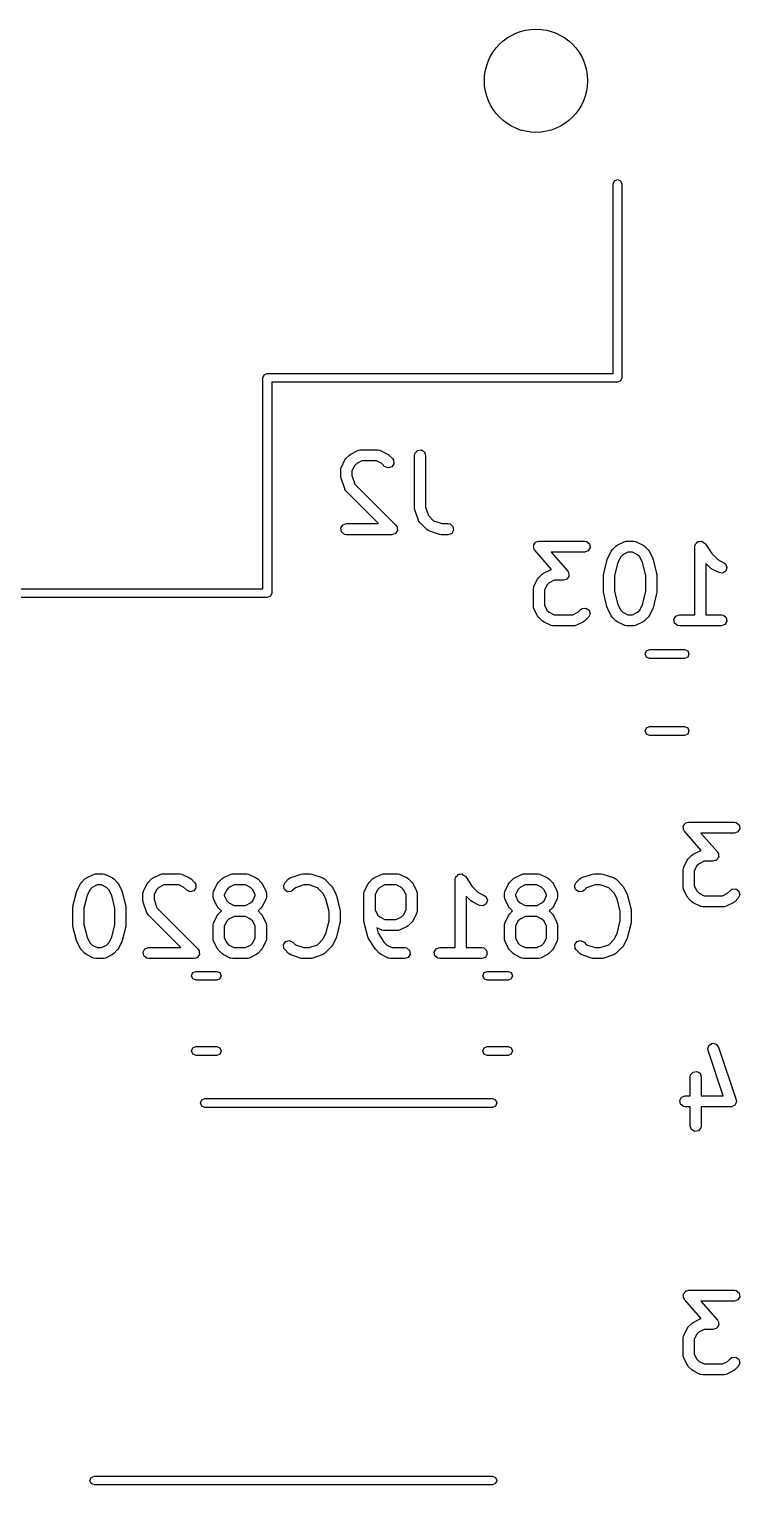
# Model space of a CAD drawing. Extents: x 109 to 192, y -153 to -42.
# Drawn here: x 158.22 to 167.87, y -81.36 to -61.61 of the extents above; entities that cross this region are included whole.
import ezdxf

# ---------------------------------------------------------------- set-up
doc = ezdxf.new("R2010")
doc.units = 0
doc.layers.add('BLACK', color=7, linetype='CONTINUOUS')

msp = doc.modelspace()

# ---------------------------------------------------------------- linework, layer by layer
at = {"layer": 'BLACK', "linetype": 'CONTINUOUS'}
for p, q in [((166.145, -63.715), (166.163, -63.6726)), ((166.145, -66.285), (166.145, -63.715)), ((166.163, -63.6726), (166.205, -63.655)), ((166.205, -63.655), (166.247, -63.6726)), ((166.247, -63.6726), (166.265, -63.715)), ((166.265, -63.715), (166.265, -66.345)), ((161.395, -66.345), (161.413, -66.3026)), ((161.413, -66.3026), (161.455, -66.285)), ((161.455, -66.285), (166.145, -66.285)), ((161.395, -69.205), (161.395, -66.345)), ((166.205, -66.405), (161.515, -66.405)), ((161.515, -66.405), (161.515, -69.265)), ((166.247, -66.3874), (166.205, -66.405)), ((166.265, -66.345), (166.247, -66.3874)), ((162.59, -67.3779), (162.685, -67.3303)), ((162.685, -67.3303), (162.71, -67.3229)), ((162.71, -67.3229), (162.715, -67.3239)), ((162.715, -67.3239), (162.719, -67.3224)), ((162.719, -67.3224), (162.957, -67.3224)), ((162.957, -67.3224), (162.983, -67.3269)), ((162.983, -67.3269), (162.986, -67.3298)), ((162.986, -67.3298), (162.99, -67.3303)), ((162.99, -67.3303), (163.086, -67.3779)), ((163.491, -67.3324), (163.541, -67.3235)), ((163.541, -67.3235), (163.586, -67.3492)), ((162.461, -67.5543), (162.509, -67.4591)), ((162.509, -67.4591), (162.522, -67.4411)), ((162.522, -67.4411), (162.523, -67.4396)), ((162.523, -67.4396), (162.571, -67.392)), ((162.571, -67.392), (162.589, -67.3791)), ((162.589, -67.3791), (162.59, -67.3779)), ((162.668, -67.5066), (162.638, -67.537)), ((162.737, -67.4724), (162.668, -67.5066)), ((162.939, -67.4724), (162.737, -67.4724)), ((163.008, -67.5066), (162.939, -67.4724)), ((163.047, -67.5457), (163.008, -67.5066)), ((163.086, -67.3779), (163.104, -67.3913)), ((163.104, -67.3913), (163.105, -67.392)), ((163.105, -67.392), (163.153, -67.4396)), ((163.172, -67.512), (163.143, -67.5541)), ((163.153, -67.4396), (163.168, -67.4609)), ((163.168, -67.4609), (163.172, -67.512)), ((163.453, -67.3974), (163.458, -67.3717)), ((163.453, -68.1117), (163.453, -67.3974)), ((163.458, -67.3717), (163.491, -67.3324)), ((163.586, -67.3492), (163.603, -67.3974)), ((163.603, -67.3974), (163.603, -68.0995)), ((162.453, -67.5879), (162.458, -67.5622)), ((162.453, -67.6831), (162.453, -67.5879)), ((162.454, -67.6846), (162.453, -67.6831)), ((162.457, -67.7068), (162.454, -67.6846)), ((162.505, -67.8497), (162.457, -67.7068)), ((162.458, -67.5622), (162.461, -67.5588)), ((162.461, -67.5588), (162.461, -67.5543)), ((162.638, -67.537), (162.603, -67.6056)), ((162.603, -67.6056), (162.603, -67.6709)), ((162.603, -67.6709), (162.642, -67.7854)), ((163.093, -67.5673), (163.047, -67.5457)), ((163.143, -67.5541), (163.093, -67.5673)), ((162.508, -67.8532), (162.505, -67.8497)), ((162.508, -67.8576), (162.508, -67.8532)), ((162.523, -67.879), (162.508, -67.8576)), ((162.966, -68.3224), (162.523, -67.879)), ((162.642, -67.7854), (163.2, -68.3443)), ((163.454, -68.1132), (163.453, -68.1117)), ((163.457, -68.1354), (163.454, -68.1132)), ((163.603, -68.0995), (163.642, -68.214)), ((163.505, -68.2782), (163.457, -68.1354)), ((163.508, -68.2818), (163.505, -68.2782)), ((163.508, -68.2862), (163.508, -68.2818)), ((163.523, -68.3076), (163.508, -68.2862)), ((163.618, -68.4028), (163.523, -68.3076)), ((163.642, -68.214), (163.712, -68.2842)), ((163.712, -68.2842), (163.826, -68.3224)), ((162.454, -68.3844), (162.48, -68.3399)), ((162.463, -68.4349), (162.454, -68.3844)), ((162.503, -68.4679), (162.463, -68.4349)), ((162.48, -68.3399), (162.528, -68.3224)), ((162.528, -68.4724), (162.503, -68.4679)), ((162.528, -68.3224), (162.966, -68.3224)), ((163.147, -68.4724), (162.528, -68.4724)), ((163.169, -68.4647), (163.147, -68.4724)), ((163.19, -68.4588), (163.169, -68.4647)), ((163.192, -68.456), (163.19, -68.4588)), ((163.196, -68.4548), (163.192, -68.456)), ((163.207, -68.4353), (163.196, -68.4548)), ((163.2, -68.3443), (163.21, -68.3578)), ((163.22, -68.4168), (163.207, -68.4353)), ((163.21, -68.3578), (163.212, -68.3599)), ((163.212, -68.3599), (163.213, -68.3619)), ((163.213, -68.3619), (163.215, -68.3657)), ((163.215, -68.3657), (163.217, -68.3882)), ((163.217, -68.3882), (163.221, -68.4104)), ((163.221, -68.4104), (163.22, -68.4134)), ((163.22, -68.4134), (163.22, -68.4168)), ((163.622, -68.4047), (163.618, -68.4028)), ((163.625, -68.4085), (163.622, -68.4047)), ((163.647, -68.4209), (163.625, -68.4085)), ((163.79, -68.4685), (163.647, -68.4209)), ((163.792, -68.4685), (163.79, -68.4685)), ((163.814, -68.4724), (163.792, -68.4685)), ((163.909, -68.4724), (163.814, -68.4724)), ((163.826, -68.3224), (163.909, -68.3224)), ((163.909, -68.3224), (163.935, -68.3269)), ((163.957, -68.4548), (163.909, -68.4724)), ((163.935, -68.3269), (163.974, -68.3599)), ((163.983, -68.4104), (163.957, -68.4548)), ((163.974, -68.3599), (163.983, -68.4104)), ((165.066, -68.6214), (165.069, -68.6162)), ((165.07, -68.6413), (165.066, -68.6214)), ((165.069, -68.6102), (165.082, -68.5944)), ((165.069, -68.6162), (165.069, -68.6102)), ((165.07, -68.6615), (165.07, -68.6413)), ((165.074, -68.6688), (165.07, -68.6615)), ((165.075, -68.6719), (165.074, -68.6688)), ((165.078, -68.6741), (165.075, -68.6719)), ((165.083, -68.6838), (165.078, -68.6741)), ((165.082, -68.5944), (165.092, -68.5769)), ((165.311, -68.944), (165.083, -68.6838)), ((165.092, -68.5769), (165.097, -68.5749)), ((165.097, -68.5749), (165.101, -68.5702)), ((165.101, -68.5702), (165.121, -68.5663)), ((165.121, -68.5663), (165.14, -68.5594)), ((165.14, -68.5594), (165.759, -68.5594)), ((165.759, -68.7094), (165.305, -68.7094)), ((165.305, -68.7094), (165.53, -68.9659)), ((165.759, -68.5594), (165.785, -68.5639)), ((165.807, -68.6918), (165.759, -68.7094)), ((165.785, -68.5639), (165.824, -68.5969)), ((165.833, -68.6474), (165.807, -68.6918)), ((165.824, -68.5969), (165.833, -68.6474)), ((166.073, -68.7913), (166.12, -68.6961)), ((166.12, -68.6961), (166.134, -68.6781)), ((166.134, -68.6766), (166.182, -68.629)), ((166.134, -68.6781), (166.134, -68.6766)), ((166.182, -68.629), (166.2, -68.6161)), ((166.2, -68.6161), (166.202, -68.6149)), ((166.202, -68.6149), (166.297, -68.5673)), ((166.348, -68.7094), (166.28, -68.7436)), ((166.297, -68.5673), (166.322, -68.5599)), ((166.322, -68.5599), (166.326, -68.5609)), ((166.326, -68.5609), (166.33, -68.5594)), ((166.33, -68.5594), (166.426, -68.5594)), ((166.408, -68.7094), (166.348, -68.7094)), ((166.476, -68.7436), (166.408, -68.7094)), ((166.426, -68.5594), (166.451, -68.5639)), ((166.451, -68.5639), (166.455, -68.5668)), ((166.455, -68.5668), (166.459, -68.5673)), ((166.459, -68.5673), (166.554, -68.6149)), ((166.554, -68.6149), (166.572, -68.6283)), ((166.572, -68.6283), (166.574, -68.629)), ((166.574, -68.629), (166.622, -68.6766)), ((166.622, -68.6766), (166.634, -68.695)), ((166.634, -68.695), (166.636, -68.6961)), ((166.636, -68.6961), (166.683, -68.7913)), ((167.255, -68.6344), (167.26, -68.6087)), ((167.255, -69.5594), (167.255, -68.6344)), ((167.26, -68.6087), (167.263, -68.6054)), ((167.263, -68.6011), (167.279, -68.5861)), ((167.263, -68.6054), (167.263, -68.6011)), ((167.279, -68.5861), (167.293, -68.5694)), ((167.293, -68.5694), (167.297, -68.5687)), ((167.297, -68.5687), (167.3, -68.5657)), ((167.3, -68.5657), (167.322, -68.5643)), ((167.322, -68.5643), (167.343, -68.5605)), ((167.343, -68.5605), (167.347, -68.5627)), ((167.347, -68.5627), (167.351, -68.5624)), ((167.351, -68.5624), (167.369, -68.5753)), ((167.369, -68.5753), (167.388, -68.5862)), ((167.388, -68.5862), (167.389, -68.5902)), ((167.389, -68.5902), (167.393, -68.5928)), ((167.393, -68.5928), (167.484, -68.7295)), ((166.02, -68.9971), (166.067, -68.8067)), ((166.067, -68.8067), (166.072, -68.7948)), ((166.072, -68.7948), (166.073, -68.7913)), ((166.211, -68.851), (166.167, -69.0246)), ((166.249, -68.774), (166.211, -68.851)), ((166.28, -68.7436), (166.249, -68.774)), ((166.507, -68.774), (166.476, -68.7436)), ((166.545, -68.851), (166.507, -68.774)), ((166.589, -69.0246), (166.545, -68.851)), ((166.683, -68.7913), (166.687, -68.8037)), ((166.687, -68.8037), (166.689, -68.8067)), ((166.689, -68.8067), (166.736, -68.9971)), ((167.468, -68.9255), (167.405, -68.8631)), ((167.405, -68.8631), (167.405, -69.5594)), ((167.484, -68.7295), (167.565, -68.8108)), ((167.565, -68.8108), (167.65, -68.853)), ((167.65, -68.853), (167.671, -68.8685)), ((167.671, -68.8685), (167.691, -68.9156)), ((165.073, -69.1723), (165.12, -69.077)), ((165.12, -69.077), (165.134, -69.059)), ((165.134, -69.0575), (165.182, -69.0099)), ((165.134, -69.059), (165.134, -69.0575)), ((165.182, -69.0099), (165.2, -68.9971)), ((165.2, -68.9971), (165.202, -68.9959)), ((165.202, -68.9959), (165.297, -68.9483)), ((165.348, -69.0903), (165.28, -69.1246)), ((165.297, -68.9483), (165.311, -68.944)), ((165.473, -69.0903), (165.348, -69.0903)), ((165.492, -69.0834), (165.473, -69.0903)), ((165.512, -69.0795), (165.492, -69.0834)), ((165.516, -69.0748), (165.512, -69.0795)), ((165.521, -69.0728), (165.516, -69.0748)), ((165.532, -69.0553), (165.521, -69.0728)), ((165.53, -68.9659), (165.536, -68.9756)), ((165.544, -69.0395), (165.532, -69.0553)), ((165.536, -68.9756), (165.538, -68.9778)), ((165.538, -68.9778), (165.539, -68.9809)), ((165.539, -68.9809), (165.543, -68.9882)), ((165.543, -68.9882), (165.544, -69.0084)), ((165.544, -69.0084), (165.547, -69.0284)), ((165.547, -69.0284), (165.544, -69.0335)), ((165.544, -69.0335), (165.544, -69.0395)), ((166.017, -69.0153), (166.02, -69.0006)), ((166.017, -69.2534), (166.017, -69.0153)), ((166.02, -69.0006), (166.02, -68.9971)), ((166.167, -69.0246), (166.167, -69.2442)), ((166.589, -69.2442), (166.589, -69.0246)), ((166.736, -68.9971), (166.738, -69.0121)), ((166.738, -69.0121), (166.739, -69.0153)), ((166.739, -69.0153), (166.739, -69.2534)), ((167.469, -68.9262), (167.468, -68.9255)), ((167.487, -68.9396), (167.469, -68.9262)), ((167.583, -68.9872), (167.487, -68.9396)), ((167.634, -68.993), (167.583, -68.9872)), ((167.676, -68.9648), (167.634, -68.993)), ((167.691, -68.9156), (167.676, -68.9648)), ((152.575, -69.205), (161.395, -69.205)), ((161.515, -69.265), (161.497, -69.3074)), ((165.065, -69.2058), (165.069, -69.1802)), ((165.065, -69.4439), (165.065, -69.2058)), ((165.069, -69.1802), (165.072, -69.1767)), ((165.072, -69.1767), (165.073, -69.1723)), ((165.249, -69.155), (165.215, -69.2235)), ((165.215, -69.2235), (165.215, -69.4262)), ((165.28, -69.1246), (165.249, -69.155)), ((166.018, -69.2567), (166.017, -69.2534)), ((166.02, -69.2716), (166.018, -69.2567)), ((166.067, -69.4621), (166.02, -69.2716)), ((166.167, -69.2442), (166.211, -69.4177)), ((166.545, -69.4177), (166.589, -69.2442)), ((166.736, -69.2716), (166.689, -69.4621)), ((166.739, -69.2534), (166.736, -69.2682)), ((166.736, -69.2682), (166.736, -69.2716)), ((161.455, -69.325), (152.555, -69.325)), ((161.497, -69.3074), (161.455, -69.325)), ((165.066, -69.4481), (165.065, -69.4439)), ((165.065, -69.4525), (165.066, -69.4481)), ((165.073, -69.4774), (165.065, -69.4525)), ((165.12, -69.5727), (165.073, -69.4774)), ((165.215, -69.4262), (165.249, -69.4947)), ((165.249, -69.4947), (165.28, -69.5251)), ((165.667, -69.5251), (165.706, -69.4861)), ((165.706, -69.4861), (165.727, -69.4712)), ((165.727, -69.4712), (165.778, -69.4667)), ((165.778, -69.4667), (165.82, -69.4961)), ((165.82, -69.4961), (165.834, -69.5457)), ((166.069, -69.465), (166.067, -69.4621)), ((166.073, -69.4774), (166.069, -69.465)), ((166.12, -69.5727), (166.073, -69.4774)), ((166.211, -69.4177), (166.249, -69.4947)), ((166.249, -69.4947), (166.28, -69.5251)), ((166.476, -69.5251), (166.507, -69.4947)), ((166.507, -69.4947), (166.545, -69.4177)), ((166.683, -69.4774), (166.636, -69.5727)), ((166.684, -69.4739), (166.683, -69.4774)), ((166.689, -69.4621), (166.684, -69.4739)), ((165.122, -69.5738), (165.12, -69.5727)), ((165.134, -69.5922), (165.122, -69.5738)), ((165.182, -69.6398), (165.134, -69.5922)), ((165.184, -69.6405), (165.182, -69.6398)), ((165.202, -69.6538), (165.184, -69.6405)), ((165.297, -69.7015), (165.202, -69.6538)), ((165.28, -69.5251), (165.348, -69.5594)), ((165.348, -69.5594), (165.598, -69.5594)), ((165.598, -69.5594), (165.667, -69.5251)), ((165.745, -69.6538), (165.65, -69.7015)), ((165.746, -69.6527), (165.745, -69.6538)), ((165.764, -69.6398), (165.746, -69.6527)), ((165.812, -69.5922), (165.764, -69.6398)), ((165.834, -69.5457), (165.812, -69.5922)), ((166.122, -69.5738), (166.12, -69.5727)), ((166.134, -69.5922), (166.122, -69.5738)), ((166.182, -69.6398), (166.134, -69.5922)), ((166.184, -69.6405), (166.182, -69.6398)), ((166.202, -69.6538), (166.184, -69.6405)), ((166.297, -69.7015), (166.202, -69.6538)), ((166.28, -69.5251), (166.348, -69.5594)), ((166.348, -69.5594), (166.408, -69.5594)), ((166.408, -69.5594), (166.476, -69.5251)), ((166.554, -69.6538), (166.459, -69.7015)), ((166.556, -69.6527), (166.554, -69.6538)), ((166.574, -69.6398), (166.556, -69.6527)), ((166.622, -69.5922), (166.574, -69.6398)), ((166.636, -69.5727), (166.622, -69.5907)), ((166.622, -69.5907), (166.622, -69.5922)), ((166.971, -69.6214), (166.996, -69.5769)), ((166.98, -69.6719), (166.971, -69.6214)), ((167.019, -69.7049), (166.98, -69.6719)), ((166.996, -69.5769), (167.045, -69.5594)), ((167.045, -69.5594), (167.255, -69.5594)), ((167.405, -69.5594), (167.616, -69.5594)), ((167.616, -69.5594), (167.642, -69.5639)), ((167.664, -69.6918), (167.616, -69.7094)), ((167.642, -69.5639), (167.681, -69.5969)), ((167.69, -69.6474), (167.664, -69.6918)), ((167.681, -69.5969), (167.69, -69.6474)), ((165.301, -69.702), (165.297, -69.7015)), ((165.305, -69.7049), (165.301, -69.702)), ((165.33, -69.7094), (165.305, -69.7049)), ((165.616, -69.7094), (165.33, -69.7094)), ((165.62, -69.7078), (165.616, -69.7094)), ((165.625, -69.7089), (165.62, -69.7078)), ((165.65, -69.7015), (165.625, -69.7089)), ((166.301, -69.702), (166.297, -69.7015)), ((166.305, -69.7049), (166.301, -69.702)), ((166.33, -69.7094), (166.305, -69.7049)), ((166.426, -69.7094), (166.33, -69.7094)), ((166.43, -69.7078), (166.426, -69.7094)), ((166.434, -69.7089), (166.43, -69.7078)), ((166.459, -69.7015), (166.434, -69.7089)), ((167.045, -69.7094), (167.019, -69.7049)), ((167.616, -69.7094), (167.045, -69.7094)), ((166.581, -70.0895), (166.598, -70.0471)), ((166.598, -70.1319), (166.581, -70.0895)), ((166.598, -70.0471), (166.641, -70.0295)), ((166.641, -70.0295), (167.115, -70.0295)), ((167.115, -70.0295), (167.158, -70.0471)), ((167.158, -70.0471), (167.175, -70.0895)), ((167.175, -70.0895), (167.158, -70.1319)), ((166.641, -70.1495), (166.598, -70.1319)), ((167.115, -70.1495), (166.641, -70.1495)), ((167.158, -70.1319), (167.115, -70.1495)), ((166.598, -71.0921), (166.641, -71.0745)), ((166.641, -71.0745), (167.115, -71.0745)), ((167.115, -71.0745), (167.158, -71.0921)), ((166.581, -71.1345), (166.598, -71.0921)), ((166.598, -71.1769), (166.581, -71.1345)), ((166.641, -71.1945), (166.598, -71.1769)), ((167.115, -71.1945), (166.641, -71.1945)), ((167.158, -71.1769), (167.115, -71.1945)), ((167.158, -71.0921), (167.175, -71.1345)), ((167.175, -71.1345), (167.158, -71.1769)), ((167.098, -72.4314), (167.101, -72.4262)), ((167.102, -72.4513), (167.098, -72.4314)), ((167.101, -72.4202), (167.114, -72.4044)), ((167.101, -72.4262), (167.101, -72.4202)), ((167.102, -72.4715), (167.102, -72.4513)), ((167.114, -72.4044), (167.124, -72.3869)), ((167.124, -72.3869), (167.129, -72.3849)), ((167.129, -72.3849), (167.133, -72.3802)), ((167.133, -72.3802), (167.153, -72.3763)), ((167.153, -72.3763), (167.172, -72.3694)), ((167.172, -72.3694), (167.791, -72.3694)), ((167.791, -72.3694), (167.817, -72.3739)), ((167.817, -72.3739), (167.856, -72.4069)), ((167.865, -72.4574), (167.839, -72.5018)), ((167.856, -72.4069), (167.865, -72.4574)), ((167.106, -72.4788), (167.102, -72.4715)), ((167.107, -72.4819), (167.106, -72.4788)), ((167.11, -72.4841), (167.107, -72.4819)), ((167.115, -72.4938), (167.11, -72.4841)), ((167.343, -72.754), (167.115, -72.4938)), ((167.791, -72.5194), (167.337, -72.5194)), ((167.337, -72.5194), (167.562, -72.7759)), ((167.839, -72.5018), (167.791, -72.5194)), ((167.166, -72.8675), (167.214, -72.8199)), ((167.214, -72.8199), (167.232, -72.8071)), ((167.232, -72.8071), (167.234, -72.8059)), ((167.234, -72.8059), (167.329, -72.7583)), ((167.329, -72.7583), (167.343, -72.754)), ((167.562, -72.7759), (167.568, -72.7856)), ((167.576, -72.8495), (167.564, -72.8653)), ((167.568, -72.7856), (167.57, -72.7878)), ((167.57, -72.7878), (167.571, -72.7909)), ((167.571, -72.7909), (167.575, -72.7982)), ((167.575, -72.7982), (167.576, -72.8184)), ((167.576, -72.8184), (167.579, -72.8384)), ((167.579, -72.8384), (167.576, -72.8435)), ((167.576, -72.8435), (167.576, -72.8495)), ((167.097, -73.0158), (167.101, -72.9902)), ((167.097, -73.2539), (167.097, -73.0158)), ((167.101, -72.9902), (167.104, -72.9867)), ((167.104, -72.9867), (167.105, -72.9823)), ((167.105, -72.9823), (167.152, -72.887)), ((167.152, -72.887), (167.166, -72.869)), ((167.166, -72.869), (167.166, -72.8675)), ((167.281, -72.965), (167.247, -73.0335)), ((167.247, -73.0335), (167.247, -73.2362)), ((167.312, -72.9346), (167.281, -72.965)), ((167.38, -72.9003), (167.312, -72.9346)), ((167.505, -72.9003), (167.38, -72.9003)), ((167.524, -72.8934), (167.505, -72.9003)), ((167.544, -72.8895), (167.524, -72.8934)), ((167.548, -72.8848), (167.544, -72.8895)), ((167.553, -72.8828), (167.548, -72.8848)), ((167.564, -72.8653), (167.553, -72.8828)), ((158.872, -73.3043), (158.92, -73.2091)), ((158.92, -73.2091), (158.933, -73.1911)), ((158.933, -73.1911), (158.934, -73.1896)), ((158.934, -73.1896), (158.982, -73.142)), ((158.982, -73.142), (159, -73.1291)), ((159, -73.1291), (159.001, -73.1279)), ((159.001, -73.1279), (159.096, -73.0803)), ((159.148, -73.2224), (159.079, -73.2566)), ((159.096, -73.0803), (159.121, -73.0729)), ((159.121, -73.0729), (159.126, -73.0739)), ((159.126, -73.0739), (159.13, -73.0724)), ((159.13, -73.0724), (159.225, -73.0724)), ((159.208, -73.2224), (159.148, -73.2224)), ((159.276, -73.2566), (159.208, -73.2224)), ((159.225, -73.0724), (159.251, -73.0769)), ((159.251, -73.0769), (159.254, -73.0798)), ((159.254, -73.0798), (159.259, -73.0803)), ((159.259, -73.0803), (159.354, -73.1279)), ((159.354, -73.1279), (159.372, -73.1413)), ((159.372, -73.1413), (159.374, -73.142)), ((159.374, -73.142), (159.421, -73.1896)), ((159.421, -73.1896), (159.434, -73.208)), ((159.434, -73.208), (159.435, -73.2091)), ((159.435, -73.2091), (159.483, -73.3043)), ((159.777, -73.3043), (159.825, -73.2091)), ((159.825, -73.2091), (159.838, -73.1911)), ((159.838, -73.1911), (159.839, -73.1896)), ((159.839, -73.1896), (159.886, -73.142)), ((159.886, -73.142), (159.905, -73.1291)), ((159.905, -73.1291), (159.906, -73.1279)), ((159.906, -73.1279), (160.001, -73.0803)), ((160.052, -73.2224), (159.984, -73.2566)), ((160.001, -73.0803), (160.026, -73.0729)), ((160.026, -73.0729), (160.031, -73.0739)), ((160.031, -73.0739), (160.035, -73.0724)), ((160.035, -73.0724), (160.273, -73.0724)), ((160.255, -73.2224), (160.052, -73.2224)), ((160.324, -73.2566), (160.255, -73.2224)), ((160.273, -73.0724), (160.299, -73.0769)), ((160.299, -73.0769), (160.302, -73.0798)), ((160.302, -73.0798), (160.306, -73.0803)), ((160.306, -73.0803), (160.402, -73.1279)), ((160.402, -73.1279), (160.42, -73.1413)), ((160.42, -73.1413), (160.421, -73.142)), ((160.421, -73.142), (160.469, -73.1896)), ((160.469, -73.1896), (160.484, -73.2109)), ((160.484, -73.2109), (160.488, -73.262)), ((160.73, -73.3043), (160.777, -73.2091)), ((160.777, -73.2091), (160.791, -73.1911)), ((160.791, -73.1896), (160.839, -73.142)), ((160.791, -73.1911), (160.791, -73.1896)), ((160.839, -73.142), (160.857, -73.1291)), ((160.857, -73.1291), (160.858, -73.1279)), ((160.858, -73.1279), (160.954, -73.0803)), ((161.005, -73.2224), (160.936, -73.2566)), ((160.954, -73.0803), (160.979, -73.0729)), ((160.979, -73.0729), (160.983, -73.0739)), ((160.983, -73.0739), (160.987, -73.0724)), ((160.987, -73.0724), (161.178, -73.0724)), ((161.16, -73.2224), (161.005, -73.2224)), ((161.228, -73.2566), (161.16, -73.2224)), ((161.178, -73.0724), (161.203, -73.0769)), ((161.203, -73.0769), (161.207, -73.0798)), ((161.207, -73.0798), (161.211, -73.0803)), ((161.211, -73.0803), (161.306, -73.1279)), ((161.306, -73.1279), (161.324, -73.1413)), ((161.324, -73.1413), (161.326, -73.142)), ((161.326, -73.142), (161.374, -73.1896)), ((161.374, -73.1896), (161.386, -73.208)), ((161.386, -73.208), (161.388, -73.2091)), ((161.388, -73.2091), (161.435, -73.3043)), ((161.674, -73.2361), (161.696, -73.1896)), ((161.688, -73.2856), (161.674, -73.2361)), ((161.696, -73.1896), (161.744, -73.142)), ((161.744, -73.142), (161.765, -73.127)), ((161.765, -73.127), (161.769, -73.1266)), ((161.769, -73.1266), (161.773, -73.1238)), ((161.773, -73.1238), (161.916, -73.0762)), ((161.952, -73.2224), (161.837, -73.2606)), ((161.916, -73.0762), (161.938, -73.0729)), ((161.938, -73.0729), (161.94, -73.0724)), ((161.94, -73.0724), (162.035, -73.0724)), ((162.023, -73.2224), (161.952, -73.2224)), ((162.137, -73.2606), (162.023, -73.2224)), ((162.035, -73.0724), (162.057, -73.0763)), ((162.057, -73.0763), (162.058, -73.0762)), ((162.058, -73.0762), (162.201, -73.1238)), ((162.201, -73.1238), (162.224, -73.1363)), ((162.224, -73.1363), (162.227, -73.1401)), ((162.227, -73.1401), (162.231, -73.142)), ((162.231, -73.142), (162.326, -73.2372)), ((162.326, -73.2372), (162.339, -73.2556)), ((162.775, -73.3043), (162.822, -73.2091)), ((162.822, -73.2091), (162.836, -73.1911)), ((162.836, -73.1896), (162.884, -73.142)), ((162.836, -73.1911), (162.836, -73.1896)), ((162.884, -73.142), (162.902, -73.1291)), ((162.902, -73.1291), (162.904, -73.1279)), ((162.904, -73.1279), (162.999, -73.0803)), ((163.05, -73.2224), (162.982, -73.2566)), ((162.999, -73.0803), (163.024, -73.0729)), ((163.024, -73.0729), (163.028, -73.0739)), ((163.028, -73.0739), (163.032, -73.0724)), ((163.032, -73.0724), (163.223, -73.0724)), ((163.205, -73.2224), (163.05, -73.2224)), ((163.274, -73.2566), (163.205, -73.2224)), ((163.223, -73.0724), (163.249, -73.0769)), ((163.249, -73.0769), (163.252, -73.0798)), ((163.252, -73.0798), (163.256, -73.0803)), ((163.256, -73.0803), (163.352, -73.1279)), ((163.352, -73.1279), (163.37, -73.1413)), ((163.37, -73.1413), (163.371, -73.142)), ((163.371, -73.142), (163.419, -73.1896)), ((163.419, -73.1896), (163.432, -73.208)), ((163.432, -73.208), (163.433, -73.2091)), ((163.433, -73.2091), (163.48, -73.3043)), ((164.005, -73.1474), (164.01, -73.1217)), ((164.005, -74.0724), (164.005, -73.1474)), ((164.01, -73.1217), (164.012, -73.1184)), ((164.012, -73.1184), (164.013, -73.1141)), ((164.013, -73.1141), (164.029, -73.0991)), ((164.029, -73.0991), (164.042, -73.0824)), ((164.042, -73.0824), (164.047, -73.0817)), ((164.047, -73.0817), (164.05, -73.0787)), ((164.05, -73.0787), (164.072, -73.0773)), ((164.072, -73.0773), (164.093, -73.0735)), ((164.093, -73.0735), (164.097, -73.0757)), ((164.097, -73.0757), (164.101, -73.0754)), ((164.101, -73.0754), (164.119, -73.0883)), ((164.119, -73.0883), (164.137, -73.0992)), ((164.137, -73.0992), (164.139, -73.1032)), ((164.139, -73.1032), (164.142, -73.1058)), ((164.142, -73.1058), (164.234, -73.2425)), ((164.234, -73.2425), (164.315, -73.3238)), ((164.68, -73.3043), (164.727, -73.2091)), ((164.727, -73.2091), (164.741, -73.1911)), ((164.741, -73.1896), (164.789, -73.142)), ((164.741, -73.1911), (164.741, -73.1896)), ((164.789, -73.142), (164.807, -73.1291)), ((164.807, -73.1291), (164.808, -73.1279)), ((164.808, -73.1279), (164.904, -73.0803)), ((164.955, -73.2224), (164.886, -73.2566)), ((164.904, -73.0803), (164.929, -73.0729)), ((164.929, -73.0729), (164.933, -73.0739)), ((164.933, -73.0739), (164.937, -73.0724)), ((164.937, -73.0724), (165.128, -73.0724)), ((165.11, -73.2224), (164.955, -73.2224)), ((165.178, -73.2566), (165.11, -73.2224)), ((165.128, -73.0724), (165.153, -73.0769)), ((165.153, -73.0769), (165.157, -73.0798)), ((165.157, -73.0798), (165.161, -73.0803)), ((165.161, -73.0803), (165.256, -73.1279)), ((165.256, -73.1279), (165.274, -73.1413)), ((165.274, -73.1413), (165.276, -73.142)), ((165.276, -73.142), (165.324, -73.1896)), ((165.324, -73.1896), (165.336, -73.208)), ((165.336, -73.208), (165.338, -73.2091)), ((165.338, -73.2091), (165.385, -73.3043)), ((165.624, -73.2361), (165.646, -73.1896)), ((165.638, -73.2856), (165.624, -73.2361)), ((165.646, -73.1896), (165.694, -73.142)), ((165.694, -73.142), (165.715, -73.127)), ((165.715, -73.127), (165.719, -73.1266)), ((165.719, -73.1266), (165.723, -73.1238)), ((165.723, -73.1238), (165.866, -73.0762)), ((165.902, -73.2224), (165.787, -73.2606)), ((165.866, -73.0762), (165.888, -73.0729)), ((165.888, -73.0729), (165.89, -73.0724)), ((165.89, -73.0724), (165.985, -73.0724)), ((165.973, -73.2224), (165.902, -73.2224)), ((166.087, -73.2606), (165.973, -73.2224)), ((165.985, -73.0724), (166.007, -73.0763)), ((166.007, -73.0763), (166.008, -73.0762)), ((166.008, -73.0762), (166.151, -73.1238)), ((166.151, -73.1238), (166.174, -73.1363)), ((166.174, -73.1363), (166.177, -73.1401)), ((166.177, -73.1401), (166.181, -73.142)), ((166.181, -73.142), (166.276, -73.2372)), ((166.276, -73.2372), (166.289, -73.2556)), ((167.098, -73.2581), (167.097, -73.2539)), ((167.247, -73.2362), (167.281, -73.3047)), ((158.819, -73.5101), (158.867, -73.3197)), ((158.867, -73.3197), (158.872, -73.3078)), ((158.872, -73.3078), (158.872, -73.3043)), ((159.01, -73.364), (158.967, -73.5376)), ((159.049, -73.287), (159.01, -73.364)), ((159.079, -73.2566), (159.049, -73.287)), ((159.306, -73.287), (159.276, -73.2566)), ((159.345, -73.364), (159.306, -73.287)), ((159.388, -73.5376), (159.345, -73.364)), ((159.483, -73.3043), (159.486, -73.3167)), ((159.486, -73.3167), (159.488, -73.3197)), ((159.488, -73.3197), (159.536, -73.5101)), ((159.769, -73.3379), (159.774, -73.3122)), ((159.769, -73.4331), (159.769, -73.3379)), ((159.77, -73.4346), (159.769, -73.4331)), ((159.773, -73.4568), (159.77, -73.4346)), ((159.774, -73.3122), (159.777, -73.3088)), ((159.777, -73.3088), (159.777, -73.3043)), ((159.954, -73.287), (159.919, -73.3556)), ((159.919, -73.3556), (159.919, -73.4209)), ((159.919, -73.4209), (159.957, -73.5354)), ((159.984, -73.2566), (159.954, -73.287)), ((160.363, -73.2957), (160.324, -73.2566)), ((160.409, -73.3173), (160.363, -73.2957)), ((160.459, -73.3041), (160.409, -73.3173)), ((160.488, -73.262), (160.459, -73.3041)), ((160.722, -73.3379), (160.726, -73.3122)), ((160.722, -73.3855), (160.722, -73.3379)), ((160.723, -73.3897), (160.722, -73.3855)), ((160.722, -73.394), (160.723, -73.3897)), ((160.73, -73.419), (160.722, -73.394)), ((160.726, -73.3122), (160.729, -73.3088)), ((160.729, -73.3088), (160.73, -73.3043)), ((160.777, -73.5143), (160.73, -73.419)), ((160.906, -73.287), (160.872, -73.3556)), ((160.872, -73.3556), (160.872, -73.3678)), ((160.872, -73.3678), (160.906, -73.4363)), ((160.936, -73.2566), (160.906, -73.287)), ((160.906, -73.4363), (160.936, -73.4667)), ((161.259, -73.287), (161.228, -73.2566)), ((161.228, -73.4667), (161.259, -73.4363)), ((161.293, -73.3556), (161.259, -73.287)), ((161.259, -73.4363), (161.293, -73.3678)), ((161.293, -73.3678), (161.293, -73.3556)), ((161.435, -73.419), (161.388, -73.5143)), ((161.435, -73.3043), (161.443, -73.3293)), ((161.436, -73.4146), (161.435, -73.419)), ((161.439, -73.4111), (161.436, -73.4146)), ((161.443, -73.3855), (161.439, -73.4111)), ((161.443, -73.3293), (161.442, -73.3336)), ((161.442, -73.3336), (161.443, -73.3379)), ((161.443, -73.3379), (161.443, -73.3855)), ((161.73, -73.3151), (161.688, -73.2856)), ((161.781, -73.3106), (161.73, -73.3151)), ((161.802, -73.2957), (161.781, -73.3106)), ((161.837, -73.2606), (161.802, -73.2957)), ((162.211, -73.3347), (162.137, -73.2606)), ((162.25, -73.4117), (162.211, -73.3347)), ((162.293, -73.5852), (162.25, -73.4117)), ((162.339, -73.2556), (162.34, -73.2567)), ((162.34, -73.2567), (162.388, -73.3519)), ((162.388, -73.3519), (162.391, -73.3643)), ((162.391, -73.3643), (162.393, -73.3673)), ((162.393, -73.3673), (162.441, -73.5578)), ((162.767, -73.3379), (162.771, -73.3122)), ((162.767, -73.7188), (162.767, -73.3379)), ((162.771, -73.3122), (162.774, -73.3088)), ((162.774, -73.3088), (162.775, -73.3043)), ((162.951, -73.287), (162.917, -73.3556)), ((162.917, -73.3556), (162.917, -73.5582)), ((162.982, -73.2566), (162.951, -73.287)), ((163.304, -73.287), (163.274, -73.2566)), ((163.338, -73.3556), (163.304, -73.287)), ((163.338, -73.5582), (163.338, -73.3556)), ((163.48, -73.3043), (163.488, -73.3293)), ((163.488, -73.3293), (163.487, -73.3336)), ((163.487, -73.3336), (163.488, -73.3379)), ((163.488, -73.3379), (163.488, -73.576)), ((164.217, -73.4385), (164.155, -73.3761)), ((164.155, -73.3761), (164.155, -74.0724)), ((164.219, -73.4392), (164.217, -73.4385)), ((164.237, -73.4526), (164.219, -73.4392)), ((164.315, -73.3238), (164.399, -73.366)), ((164.399, -73.366), (164.42, -73.3815)), ((164.42, -73.3815), (164.441, -73.4286)), ((164.441, -73.4286), (164.426, -73.4778)), ((164.672, -73.3379), (164.676, -73.3122)), ((164.672, -73.3855), (164.672, -73.3379)), ((164.673, -73.3897), (164.672, -73.3855)), ((164.672, -73.394), (164.673, -73.3897)), ((164.68, -73.419), (164.672, -73.394)), ((164.676, -73.3122), (164.679, -73.3088)), ((164.679, -73.3088), (164.68, -73.3043)), ((164.727, -73.5143), (164.68, -73.419)), ((164.856, -73.287), (164.822, -73.3556)), ((164.822, -73.3556), (164.822, -73.3678)), ((164.822, -73.3678), (164.856, -73.4363)), ((164.886, -73.2566), (164.856, -73.287)), ((164.856, -73.4363), (164.886, -73.4667)), ((165.209, -73.287), (165.178, -73.2566)), ((165.178, -73.4667), (165.209, -73.4363)), ((165.243, -73.3556), (165.209, -73.287)), ((165.209, -73.4363), (165.243, -73.3678)), ((165.243, -73.3678), (165.243, -73.3556)), ((165.385, -73.419), (165.338, -73.5143)), ((165.385, -73.3043), (165.393, -73.3293)), ((165.386, -73.4146), (165.385, -73.419)), ((165.389, -73.4111), (165.386, -73.4146)), ((165.393, -73.3855), (165.389, -73.4111)), ((165.393, -73.3293), (165.392, -73.3336)), ((165.392, -73.3336), (165.393, -73.3379)), ((165.393, -73.3379), (165.393, -73.3855)), ((165.68, -73.3151), (165.638, -73.2856)), ((165.731, -73.3106), (165.68, -73.3151)), ((165.752, -73.2957), (165.731, -73.3106)), ((165.787, -73.2606), (165.752, -73.2957)), ((166.161, -73.3347), (166.087, -73.2606)), ((166.2, -73.4117), (166.161, -73.3347)), ((166.243, -73.5852), (166.2, -73.4117)), ((166.289, -73.2556), (166.29, -73.2567)), ((166.29, -73.2567), (166.338, -73.3519)), ((166.338, -73.3519), (166.341, -73.3643)), ((166.341, -73.3643), (166.343, -73.3673)), ((166.343, -73.3673), (166.391, -73.5578)), ((167.097, -73.2625), (167.098, -73.2581)), ((167.105, -73.2874), (167.097, -73.2625)), ((167.152, -73.3827), (167.105, -73.2874)), ((167.154, -73.3838), (167.152, -73.3827)), ((167.166, -73.4022), (167.154, -73.3838)), ((167.214, -73.4498), (167.166, -73.4022)), ((167.216, -73.4505), (167.214, -73.4498)), ((167.234, -73.4638), (167.216, -73.4505)), ((167.281, -73.3047), (167.312, -73.3351)), ((167.312, -73.3351), (167.38, -73.3694)), ((167.38, -73.3694), (167.63, -73.3694)), ((167.63, -73.3694), (167.699, -73.3351)), ((167.699, -73.3351), (167.738, -73.2961)), ((167.738, -73.2961), (167.759, -73.2812)), ((167.759, -73.2812), (167.81, -73.2767)), ((167.796, -73.4498), (167.778, -73.4627)), ((167.844, -73.4022), (167.796, -73.4498)), ((167.81, -73.2767), (167.852, -73.3061)), ((167.866, -73.3557), (167.844, -73.4022)), ((167.852, -73.3061), (167.866, -73.3557)), ((158.817, -73.5283), (158.82, -73.5136)), ((158.817, -73.7664), (158.817, -73.5283)), ((158.82, -73.5136), (158.819, -73.5101)), ((158.967, -73.5376), (158.967, -73.7572)), ((159.388, -73.7572), (159.388, -73.5376)), ((159.536, -73.5101), (159.537, -73.5251)), ((159.537, -73.5251), (159.538, -73.5283)), ((159.538, -73.5283), (159.538, -73.7664)), ((159.821, -73.5997), (159.773, -73.4568)), ((159.824, -73.6032), (159.821, -73.5997)), ((159.824, -73.6076), (159.824, -73.6032)), ((159.839, -73.629), (159.824, -73.6076)), ((160.282, -74.0724), (159.839, -73.629)), ((159.957, -73.5354), (160.516, -74.0943)), ((160.73, -73.7329), (160.777, -73.6376)), ((160.778, -73.5154), (160.777, -73.5143)), ((160.777, -73.6376), (160.791, -73.6196)), ((160.791, -73.5337), (160.778, -73.5154)), ((160.833, -73.576), (160.791, -73.5337)), ((160.791, -73.6182), (160.833, -73.576)), ((160.791, -73.6196), (160.791, -73.6182)), ((160.936, -73.4667), (161.005, -73.501)), ((161.005, -73.501), (161.16, -73.501)), ((161.16, -73.501), (161.228, -73.4667)), ((161.374, -73.5337), (161.331, -73.576)), ((161.331, -73.576), (161.374, -73.6182)), ((161.388, -73.5143), (161.374, -73.5323)), ((161.374, -73.5323), (161.374, -73.5337)), ((161.374, -73.6182), (161.386, -73.6365)), ((161.386, -73.6365), (161.388, -73.6376)), ((161.388, -73.6376), (161.435, -73.7329)), ((162.293, -73.7096), (162.293, -73.5852)), ((162.441, -73.5578), (162.442, -73.5727)), ((162.442, -73.5727), (162.443, -73.576)), ((162.443, -73.576), (162.443, -73.7188)), ((162.917, -73.5582), (162.951, -73.6268)), ((162.951, -73.6268), (162.982, -73.6572)), ((163.274, -73.6572), (163.304, -73.6268)), ((163.304, -73.6268), (163.338, -73.5582)), ((163.48, -73.6095), (163.433, -73.7047)), ((163.481, -73.605), (163.48, -73.6095)), ((163.484, -73.6016), (163.481, -73.605)), ((163.488, -73.576), (163.484, -73.6016)), ((164.332, -73.5002), (164.237, -73.4526)), ((164.383, -73.506), (164.332, -73.5002)), ((164.426, -73.4778), (164.383, -73.506)), ((164.68, -73.7329), (164.727, -73.6376)), ((164.728, -73.5154), (164.727, -73.5143)), ((164.727, -73.6376), (164.741, -73.6196)), ((164.741, -73.5337), (164.728, -73.5154)), ((164.783, -73.576), (164.741, -73.5337)), ((164.741, -73.6182), (164.783, -73.576)), ((164.741, -73.6196), (164.741, -73.6182)), ((164.886, -73.4667), (164.955, -73.501)), ((164.955, -73.501), (165.11, -73.501)), ((165.11, -73.501), (165.178, -73.4667)), ((165.324, -73.5337), (165.281, -73.576)), ((165.281, -73.576), (165.324, -73.6182)), ((165.338, -73.5143), (165.324, -73.5323)), ((165.324, -73.5323), (165.324, -73.5337)), ((165.324, -73.6182), (165.336, -73.6365)), ((165.336, -73.6365), (165.338, -73.6376)), ((165.338, -73.6376), (165.385, -73.7329)), ((166.243, -73.7096), (166.243, -73.5852)), ((166.391, -73.5578), (166.392, -73.5727)), ((166.392, -73.5727), (166.393, -73.576)), ((166.393, -73.576), (166.393, -73.7188)), ((167.329, -73.5115), (167.234, -73.4638)), ((167.333, -73.512), (167.329, -73.5115)), ((167.337, -73.5149), (167.333, -73.512)), ((167.362, -73.5194), (167.337, -73.5149)), ((167.648, -73.5194), (167.362, -73.5194)), ((167.652, -73.5178), (167.648, -73.5194)), ((167.657, -73.5189), (167.652, -73.5178)), ((167.682, -73.5115), (167.657, -73.5189)), ((167.777, -73.4638), (167.682, -73.5115)), ((167.778, -73.4627), (167.777, -73.4638)), ((158.818, -73.7697), (158.817, -73.7664)), ((158.819, -73.7846), (158.818, -73.7697)), ((158.867, -73.9751), (158.819, -73.7846)), ((158.967, -73.7572), (159.01, -73.9307)), ((159.345, -73.9307), (159.388, -73.7572)), ((159.536, -73.7846), (159.488, -73.9751)), ((159.538, -73.7664), (159.536, -73.7812)), ((159.536, -73.7812), (159.536, -73.7846)), ((160.722, -73.7664), (160.726, -73.7408)), ((160.722, -73.9569), (160.722, -73.7664)), ((160.726, -73.7408), (160.729, -73.7373)), ((160.729, -73.7373), (160.73, -73.7329)), ((160.906, -73.7156), (160.872, -73.7841)), ((160.872, -73.7841), (160.872, -73.9392)), ((160.936, -73.6852), (160.906, -73.7156)), ((161.005, -73.651), (160.936, -73.6852)), ((161.16, -73.651), (161.005, -73.651)), ((161.228, -73.6852), (161.16, -73.651)), ((161.259, -73.7156), (161.228, -73.6852)), ((161.293, -73.7841), (161.259, -73.7156)), ((161.293, -73.9392), (161.293, -73.7841)), ((161.435, -73.7329), (161.443, -73.7579)), ((161.443, -73.7579), (161.442, -73.7622)), ((161.442, -73.7622), (161.443, -73.7664)), ((161.443, -73.7664), (161.443, -73.9569)), ((162.25, -73.8831), (162.293, -73.7096)), ((162.441, -73.737), (162.393, -73.9275)), ((162.443, -73.7188), (162.44, -73.7336)), ((162.44, -73.7336), (162.441, -73.737)), ((162.768, -73.7221), (162.767, -73.7188)), ((162.769, -73.737), (162.768, -73.7221)), ((162.817, -73.9275), (162.769, -73.737)), ((162.999, -73.8335), (162.941, -73.8044)), ((162.941, -73.8044), (162.959, -73.8785)), ((162.982, -73.6572), (163.05, -73.6914)), ((163.003, -73.834), (162.999, -73.8335)), ((163.007, -73.8369), (163.003, -73.834)), ((163.032, -73.8414), (163.007, -73.8369)), ((163.223, -73.8414), (163.032, -73.8414)), ((163.05, -73.6914), (163.205, -73.6914)), ((163.205, -73.6914), (163.274, -73.6572)), ((163.227, -73.8399), (163.223, -73.8414)), ((163.231, -73.8409), (163.227, -73.8399)), ((163.256, -73.8335), (163.231, -73.8409)), ((163.352, -73.7859), (163.256, -73.8335)), ((163.353, -73.7847), (163.352, -73.7859)), ((163.371, -73.7718), (163.353, -73.7847)), ((163.419, -73.7242), (163.371, -73.7718)), ((163.433, -73.7047), (163.419, -73.7227)), ((163.419, -73.7227), (163.419, -73.7242)), ((164.672, -73.7664), (164.676, -73.7408)), ((164.672, -73.9569), (164.672, -73.7664)), ((164.676, -73.7408), (164.679, -73.7373)), ((164.679, -73.7373), (164.68, -73.7329)), ((164.856, -73.7156), (164.822, -73.7841)), ((164.822, -73.7841), (164.822, -73.9392)), ((164.886, -73.6852), (164.856, -73.7156)), ((164.955, -73.651), (164.886, -73.6852)), ((165.11, -73.651), (164.955, -73.651)), ((165.178, -73.6852), (165.11, -73.651)), ((165.209, -73.7156), (165.178, -73.6852)), ((165.243, -73.7841), (165.209, -73.7156)), ((165.243, -73.9392), (165.243, -73.7841)), ((165.385, -73.7329), (165.393, -73.7579)), ((165.393, -73.7579), (165.392, -73.7622)), ((165.392, -73.7622), (165.393, -73.7664)), ((165.393, -73.7664), (165.393, -73.9569)), ((166.2, -73.8831), (166.243, -73.7096)), ((166.391, -73.737), (166.343, -73.9275)), ((166.393, -73.7188), (166.39, -73.7336)), ((166.39, -73.7336), (166.391, -73.737)), ((158.869, -73.978), (158.867, -73.9751)), ((158.872, -73.9904), (158.869, -73.978)), ((158.92, -74.0857), (158.872, -73.9904)), ((159.01, -73.9307), (159.049, -74.0077)), ((159.049, -74.0077), (159.079, -74.0381)), ((159.079, -74.0381), (159.148, -74.0724)), ((159.208, -74.0724), (159.276, -74.0381)), ((159.276, -74.0381), (159.306, -74.0077)), ((159.306, -74.0077), (159.345, -73.9307)), ((159.483, -73.9904), (159.435, -74.0857)), ((159.488, -73.9751), (159.483, -73.9869)), ((159.483, -73.9869), (159.483, -73.9904)), ((160.723, -73.9611), (160.722, -73.9569)), ((160.722, -73.9655), (160.723, -73.9611)), ((160.73, -73.9904), (160.722, -73.9655)), ((160.777, -74.0857), (160.73, -73.9904)), ((160.872, -73.9392), (160.906, -74.0077)), ((160.906, -74.0077), (160.936, -74.0381)), ((160.936, -74.0381), (161.005, -74.0724)), ((161.16, -74.0724), (161.228, -74.0381)), ((161.228, -74.0381), (161.259, -74.0077)), ((161.259, -74.0077), (161.293, -73.9392)), ((161.435, -73.9904), (161.388, -74.0857)), ((161.436, -73.986), (161.435, -73.9904)), ((161.439, -73.9826), (161.436, -73.986)), ((161.443, -73.9569), (161.439, -73.9826)), ((161.677, -74.0327), (161.706, -73.9907)), ((161.681, -74.0838), (161.677, -74.0327)), ((161.706, -73.9907), (161.756, -73.9774)), ((161.756, -73.9774), (161.802, -73.9991)), ((161.802, -73.9991), (161.837, -74.0342)), ((161.837, -74.0342), (161.952, -74.0724)), ((162.023, -74.0724), (162.137, -74.0342)), ((162.137, -74.0342), (162.211, -73.9601)), ((162.211, -73.9601), (162.25, -73.8831)), ((162.34, -74.0381), (162.327, -74.0561)), ((162.388, -73.9428), (162.34, -74.0381)), ((162.393, -73.9275), (162.388, -73.9393)), ((162.388, -73.9393), (162.388, -73.9428)), ((162.817, -73.9278), (162.817, -73.9275)), ((162.827, -73.9509), (162.817, -73.9278)), ((162.922, -74.0937), (162.827, -73.9509)), ((162.959, -73.8785), (163.043, -74.0044)), ((163.043, -74.0044), (163.077, -74.0381)), ((163.077, -74.0381), (163.145, -74.0724)), ((164.673, -73.9611), (164.672, -73.9569)), ((164.672, -73.9655), (164.673, -73.9611)), ((164.68, -73.9904), (164.672, -73.9655)), ((164.727, -74.0857), (164.68, -73.9904)), ((164.822, -73.9392), (164.856, -74.0077)), ((164.856, -74.0077), (164.886, -74.0381)), ((164.886, -74.0381), (164.955, -74.0724)), ((165.11, -74.0724), (165.178, -74.0381)), ((165.178, -74.0381), (165.209, -74.0077)), ((165.209, -74.0077), (165.243, -73.9392)), ((165.385, -73.9904), (165.338, -74.0857)), ((165.386, -73.986), (165.385, -73.9904)), ((165.389, -73.9826), (165.386, -73.986)), ((165.393, -73.9569), (165.389, -73.9826)), ((165.627, -74.0327), (165.656, -73.9907)), ((165.631, -74.0838), (165.627, -74.0327)), ((165.656, -73.9907), (165.706, -73.9774)), ((165.706, -73.9774), (165.752, -73.9991)), ((165.752, -73.9991), (165.787, -74.0342)), ((165.787, -74.0342), (165.902, -74.0724)), ((165.973, -74.0724), (166.087, -74.0342)), ((166.087, -74.0342), (166.161, -73.9601)), ((166.161, -73.9601), (166.2, -73.8831)), ((166.29, -74.0381), (166.277, -74.0561)), ((166.338, -73.9428), (166.29, -74.0381)), ((166.343, -73.9275), (166.338, -73.9393)), ((166.338, -73.9393), (166.338, -73.9428)), ((158.921, -74.0868), (158.92, -74.0857)), ((158.934, -74.1052), (158.921, -74.0868)), ((158.982, -74.1528), (158.934, -74.1052)), ((158.983, -74.1535), (158.982, -74.1528)), ((159.001, -74.1668), (158.983, -74.1535)), ((159.096, -74.2145), (159.001, -74.1668)), ((159.101, -74.215), (159.096, -74.2145)), ((159.104, -74.2179), (159.101, -74.215)), ((159.13, -74.2224), (159.104, -74.2179)), ((159.225, -74.2224), (159.13, -74.2224)), ((159.148, -74.0724), (159.208, -74.0724)), ((159.229, -74.2208), (159.225, -74.2224)), ((159.234, -74.2219), (159.229, -74.2208)), ((159.259, -74.2145), (159.234, -74.2219)), ((159.354, -74.1668), (159.259, -74.2145)), ((159.355, -74.1657), (159.354, -74.1668)), ((159.374, -74.1528), (159.355, -74.1657)), ((159.421, -74.1052), (159.374, -74.1528)), ((159.422, -74.1037), (159.421, -74.1052)), ((159.435, -74.0857), (159.422, -74.1037)), ((159.77, -74.1344), (159.796, -74.0899)), ((159.779, -74.1849), (159.77, -74.1344)), ((159.819, -74.2179), (159.779, -74.1849)), ((159.796, -74.0899), (159.844, -74.0724)), ((159.844, -74.2224), (159.819, -74.2179)), ((159.844, -74.0724), (160.282, -74.0724)), ((160.463, -74.2224), (159.844, -74.2224)), ((160.485, -74.2147), (160.463, -74.2224)), ((160.506, -74.2088), (160.485, -74.2147)), ((160.508, -74.206), (160.506, -74.2088)), ((160.512, -74.2048), (160.508, -74.206)), ((160.523, -74.1853), (160.512, -74.2048)), ((160.516, -74.0943), (160.526, -74.1078)), ((160.536, -74.1668), (160.523, -74.1853)), ((160.526, -74.1078), (160.528, -74.1099)), ((160.528, -74.1099), (160.529, -74.1119)), ((160.529, -74.1119), (160.531, -74.1157)), ((160.531, -74.1157), (160.533, -74.1382)), ((160.533, -74.1382), (160.537, -74.1604)), ((160.537, -74.1604), (160.535, -74.1634)), ((160.535, -74.1634), (160.536, -74.1668)), ((160.778, -74.0868), (160.777, -74.0857)), ((160.791, -74.1052), (160.778, -74.0868)), ((160.839, -74.1528), (160.791, -74.1052)), ((160.84, -74.1535), (160.839, -74.1528)), ((160.858, -74.1668), (160.84, -74.1535)), ((160.954, -74.2145), (160.858, -74.1668)), ((160.958, -74.215), (160.954, -74.2145)), ((160.961, -74.2179), (160.958, -74.215)), ((160.987, -74.2224), (160.961, -74.2179)), ((161.178, -74.2224), (160.987, -74.2224)), ((161.005, -74.0724), (161.16, -74.0724)), ((161.182, -74.2208), (161.178, -74.2224)), ((161.186, -74.2219), (161.182, -74.2208)), ((161.211, -74.2145), (161.186, -74.2219)), ((161.306, -74.1668), (161.211, -74.2145)), ((161.308, -74.1657), (161.306, -74.1668)), ((161.326, -74.1528), (161.308, -74.1657)), ((161.374, -74.1052), (161.326, -74.1528)), ((161.388, -74.0857), (161.374, -74.1037)), ((161.374, -74.1037), (161.374, -74.1052)), ((161.696, -74.1052), (161.681, -74.0838)), ((161.744, -74.1528), (161.696, -74.1052)), ((161.748, -74.1547), (161.744, -74.1528)), ((161.75, -74.1585), (161.748, -74.1547)), ((161.773, -74.1709), (161.75, -74.1585)), ((161.916, -74.2185), (161.773, -74.1709)), ((161.917, -74.2185), (161.916, -74.2185)), ((161.94, -74.2224), (161.917, -74.2185)), ((162.035, -74.2224), (161.94, -74.2224)), ((161.952, -74.0724), (162.023, -74.0724)), ((162.036, -74.2218), (162.035, -74.2224)), ((162.058, -74.2185), (162.036, -74.2218)), ((162.201, -74.1709), (162.058, -74.2185)), ((162.205, -74.1681), (162.201, -74.1709)), ((162.209, -74.1677), (162.205, -74.1681)), ((162.231, -74.1528), (162.209, -74.1677)), ((162.326, -74.0576), (162.231, -74.1528)), ((162.327, -74.0561), (162.326, -74.0576)), ((162.925, -74.0958), (162.922, -74.0937)), ((162.932, -74.1052), (162.925, -74.0958)), ((162.979, -74.1528), (162.932, -74.1052)), ((162.981, -74.1535), (162.979, -74.1528)), ((162.999, -74.1668), (162.981, -74.1535)), ((163.094, -74.2145), (162.999, -74.1668)), ((163.099, -74.215), (163.094, -74.2145)), ((163.102, -74.2179), (163.099, -74.215)), ((163.128, -74.2224), (163.102, -74.2179)), ((163.318, -74.2224), (163.128, -74.2224)), ((163.145, -74.0724), (163.318, -74.0724)), ((163.318, -74.0724), (163.344, -74.0769)), ((163.366, -74.2048), (163.318, -74.2224)), ((163.344, -74.0769), (163.383, -74.1099)), ((163.392, -74.1604), (163.366, -74.2048)), ((163.383, -74.1099), (163.392, -74.1604)), ((163.72, -74.1344), (163.746, -74.0899)), ((163.729, -74.1849), (163.72, -74.1344)), ((163.769, -74.2179), (163.729, -74.1849)), ((163.746, -74.0899), (163.794, -74.0724)), ((163.794, -74.2224), (163.769, -74.2179)), ((163.794, -74.0724), (164.005, -74.0724)), ((164.366, -74.2224), (163.794, -74.2224)), ((164.155, -74.0724), (164.366, -74.0724)), ((164.366, -74.0724), (164.391, -74.0769)), ((164.414, -74.2048), (164.366, -74.2224)), ((164.391, -74.0769), (164.431, -74.1099)), ((164.44, -74.1604), (164.414, -74.2048)), ((164.431, -74.1099), (164.44, -74.1604)), ((164.728, -74.0868), (164.727, -74.0857)), ((164.741, -74.1052), (164.728, -74.0868)), ((164.789, -74.1528), (164.741, -74.1052)), ((164.79, -74.1535), (164.789, -74.1528)), ((164.808, -74.1668), (164.79, -74.1535)), ((164.904, -74.2145), (164.808, -74.1668)), ((164.908, -74.215), (164.904, -74.2145)), ((164.911, -74.2179), (164.908, -74.215)), ((164.937, -74.2224), (164.911, -74.2179)), ((165.128, -74.2224), (164.937, -74.2224)), ((164.955, -74.0724), (165.11, -74.0724)), ((165.132, -74.2208), (165.128, -74.2224)), ((165.136, -74.2219), (165.132, -74.2208)), ((165.161, -74.2145), (165.136, -74.2219)), ((165.256, -74.1668), (165.161, -74.2145)), ((165.258, -74.1657), (165.256, -74.1668)), ((165.276, -74.1528), (165.258, -74.1657)), ((165.324, -74.1052), (165.276, -74.1528)), ((165.338, -74.0857), (165.324, -74.1037)), ((165.324, -74.1037), (165.324, -74.1052)), ((165.646, -74.1052), (165.631, -74.0838)), ((165.694, -74.1528), (165.646, -74.1052)), ((165.698, -74.1547), (165.694, -74.1528)), ((165.7, -74.1585), (165.698, -74.1547)), ((165.723, -74.1709), (165.7, -74.1585)), ((165.866, -74.2185), (165.723, -74.1709)), ((165.867, -74.2185), (165.866, -74.2185)), ((165.89, -74.2224), (165.867, -74.2185)), ((165.985, -74.2224), (165.89, -74.2224)), ((165.902, -74.0724), (165.973, -74.0724)), ((165.986, -74.2218), (165.985, -74.2224)), ((166.008, -74.2185), (165.986, -74.2218)), ((166.151, -74.1709), (166.008, -74.2185)), ((166.155, -74.1681), (166.151, -74.1709)), ((166.159, -74.1677), (166.155, -74.1681)), ((166.181, -74.1528), (166.159, -74.1677)), ((166.276, -74.0576), (166.181, -74.1528)), ((166.277, -74.0561), (166.276, -74.0576)), ((160.429, -74.455), (160.447, -74.4126)), ((160.447, -74.4126), (160.489, -74.395)), ((160.489, -74.395), (160.771, -74.395)), ((160.771, -74.395), (160.813, -74.4126)), ((160.813, -74.4126), (160.831, -74.455)), ((164.379, -74.455), (164.397, -74.4126)), ((164.397, -74.4126), (164.439, -74.395)), ((164.439, -74.395), (164.721, -74.395)), ((164.721, -74.395), (164.763, -74.4126)), ((164.763, -74.4126), (164.781, -74.455)), ((160.447, -74.4974), (160.429, -74.455)), ((160.489, -74.515), (160.447, -74.4974)), ((160.771, -74.515), (160.489, -74.515)), ((160.813, -74.4974), (160.771, -74.515)), ((160.831, -74.455), (160.813, -74.4974)), ((164.397, -74.4974), (164.379, -74.455)), ((164.439, -74.515), (164.397, -74.4974)), ((164.721, -74.515), (164.439, -74.515)), ((164.763, -74.4974), (164.721, -74.515)), ((164.781, -74.455), (164.763, -74.4974)), ((160.447, -75.4326), (160.489, -75.415)), ((160.489, -75.415), (160.771, -75.415)), ((160.771, -75.415), (160.813, -75.4326)), ((164.397, -75.4326), (164.439, -75.415)), ((164.439, -75.415), (164.721, -75.415)), ((164.721, -75.415), (164.763, -75.4326)), ((167.43, -75.4427), (167.449, -75.395)), ((167.449, -75.395), (167.494, -75.3706)), ((167.494, -75.3706), (167.544, -75.3809)), ((167.544, -75.3809), (167.576, -75.421)), ((167.576, -75.421), (167.814, -76.1353)), ((160.429, -75.475), (160.447, -75.4326)), ((160.447, -75.5174), (160.429, -75.475)), ((160.489, -75.535), (160.447, -75.5174)), ((160.771, -75.535), (160.489, -75.535)), ((160.813, -75.5174), (160.771, -75.535)), ((160.813, -75.4326), (160.831, -75.475)), ((160.831, -75.475), (160.813, -75.5174)), ((164.379, -75.475), (164.397, -75.4326)), ((164.397, -75.5174), (164.379, -75.475)), ((164.439, -75.535), (164.397, -75.5174)), ((164.721, -75.535), (164.439, -75.535)), ((164.763, -75.5174), (164.721, -75.535)), ((164.763, -75.4326), (164.781, -75.475)), ((164.781, -75.475), (164.763, -75.5174)), ((167.434, -75.4685), (167.43, -75.4427)), ((167.639, -76.084), (167.434, -75.4685)), ((167.192, -75.8257), (167.197, -75.8001)), ((167.197, -75.8001), (167.23, -75.7608)), ((167.23, -75.7608), (167.28, -75.7519)), ((167.28, -75.7519), (167.325, -75.7775)), ((167.325, -75.7775), (167.342, -75.8257)), ((167.192, -76.084), (167.192, -75.8257)), ((167.342, -75.8257), (167.342, -76.084)), ((160.55, -76.18), (160.568, -76.1376)), ((160.568, -76.2224), (160.55, -76.18)), ((160.568, -76.1376), (160.61, -76.12)), ((160.61, -76.12), (164.51, -76.12)), ((164.51, -76.12), (164.552, -76.1376)), ((164.552, -76.1376), (164.57, -76.18)), ((164.57, -76.18), (164.552, -76.2224)), ((167.05, -76.146), (167.076, -76.1016)), ((167.059, -76.1965), (167.05, -76.146)), ((167.099, -76.2295), (167.059, -76.1965)), ((167.076, -76.1016), (167.124, -76.084)), ((167.124, -76.084), (167.192, -76.084)), ((167.342, -76.084), (167.639, -76.084)), ((167.794, -76.2115), (167.792, -76.2165)), ((167.799, -76.2088), (167.794, -76.2115)), ((167.807, -76.1898), (167.799, -76.2088)), ((167.817, -76.1721), (167.807, -76.1898)), ((167.814, -76.1353), (167.818, -76.1611)), ((167.818, -76.1611), (167.816, -76.1664)), ((167.816, -76.1664), (167.817, -76.1721)), ((160.61, -76.24), (160.568, -76.2224)), ((164.51, -76.24), (160.61, -76.24)), ((164.552, -76.2224), (164.51, -76.24)), ((167.124, -76.234), (167.099, -76.2295)), ((167.192, -76.234), (167.124, -76.234)), ((167.192, -76.4924), (167.192, -76.234)), ((167.743, -76.234), (167.342, -76.234)), ((167.342, -76.234), (167.342, -76.4924)), ((167.749, -76.2321), (167.743, -76.234)), ((167.754, -76.2332), (167.749, -76.2321)), ((167.772, -76.2235), (167.754, -76.2332)), ((167.792, -76.2165), (167.772, -76.2235)), ((167.21, -76.5406), (167.192, -76.4924)), ((167.254, -76.5662), (167.21, -76.5406)), ((167.305, -76.5573), (167.254, -76.5662)), ((167.338, -76.518), (167.305, -76.5573)), ((167.342, -76.4924), (167.338, -76.518)), ((167.098, -78.7814), (167.101, -78.7762)), ((167.102, -78.8013), (167.098, -78.7814)), ((167.101, -78.7702), (167.114, -78.7544)), ((167.101, -78.7762), (167.101, -78.7702)), ((167.114, -78.7544), (167.124, -78.7369)), ((167.124, -78.7369), (167.129, -78.7349)), ((167.129, -78.7349), (167.133, -78.7302)), ((167.133, -78.7302), (167.153, -78.7263)), ((167.153, -78.7263), (167.172, -78.7194)), ((167.172, -78.7194), (167.791, -78.7194)), ((167.791, -78.7194), (167.817, -78.7239)), ((167.817, -78.7239), (167.856, -78.7569)), ((167.856, -78.7569), (167.865, -78.8074)), ((167.102, -78.8215), (167.102, -78.8013)), ((167.106, -78.8288), (167.102, -78.8215)), ((167.107, -78.8319), (167.106, -78.8288)), ((167.11, -78.8341), (167.107, -78.8319)), ((167.115, -78.8438), (167.11, -78.8341)), ((167.343, -79.104), (167.115, -78.8438)), ((167.791, -78.8694), (167.337, -78.8694)), ((167.337, -78.8694), (167.562, -79.1259)), ((167.839, -78.8518), (167.791, -78.8694)), ((167.865, -78.8074), (167.839, -78.8518)), ((167.166, -79.2175), (167.214, -79.1699)), ((167.214, -79.1699), (167.232, -79.1571)), ((167.232, -79.1571), (167.234, -79.1559)), ((167.234, -79.1559), (167.329, -79.1083)), ((167.329, -79.1083), (167.343, -79.104)), ((167.562, -79.1259), (167.568, -79.1356)), ((167.568, -79.1356), (167.57, -79.1378)), ((167.57, -79.1378), (167.571, -79.1409)), ((167.571, -79.1409), (167.575, -79.1482)), ((167.575, -79.1482), (167.576, -79.1684)), ((167.576, -79.1684), (167.579, -79.1884)), ((167.097, -79.3658), (167.101, -79.3402)), ((167.097, -79.6039), (167.097, -79.3658)), ((167.101, -79.3402), (167.104, -79.3367)), ((167.104, -79.3367), (167.105, -79.3323)), ((167.105, -79.3323), (167.152, -79.237)), ((167.152, -79.237), (167.166, -79.219)), ((167.166, -79.219), (167.166, -79.2175)), ((167.281, -79.315), (167.247, -79.3835)), ((167.312, -79.2846), (167.281, -79.315)), ((167.38, -79.2503), (167.312, -79.2846)), ((167.505, -79.2503), (167.38, -79.2503)), ((167.524, -79.2434), (167.505, -79.2503)), ((167.544, -79.2395), (167.524, -79.2434)), ((167.548, -79.2348), (167.544, -79.2395)), ((167.553, -79.2328), (167.548, -79.2348)), ((167.564, -79.2153), (167.553, -79.2328)), ((167.576, -79.1995), (167.564, -79.2153)), ((167.579, -79.1884), (167.576, -79.1935)), ((167.576, -79.1935), (167.576, -79.1995)), ((167.247, -79.3835), (167.247, -79.5862)), ((167.098, -79.6081), (167.097, -79.6039)), ((167.097, -79.6125), (167.098, -79.6081)), ((167.105, -79.6374), (167.097, -79.6125)), ((167.152, -79.7327), (167.105, -79.6374)), ((167.154, -79.7338), (167.152, -79.7327)), ((167.166, -79.7522), (167.154, -79.7338)), ((167.214, -79.7998), (167.166, -79.7522)), ((167.247, -79.5862), (167.281, -79.6547)), ((167.281, -79.6547), (167.312, -79.6851)), ((167.312, -79.6851), (167.38, -79.7194)), ((167.38, -79.7194), (167.63, -79.7194)), ((167.63, -79.7194), (167.699, -79.6851)), ((167.699, -79.6851), (167.738, -79.6461)), ((167.738, -79.6461), (167.759, -79.6312)), ((167.759, -79.6312), (167.81, -79.6267)), ((167.844, -79.7522), (167.796, -79.7998)), ((167.81, -79.6267), (167.852, -79.6561)), ((167.866, -79.7057), (167.844, -79.7522)), ((167.852, -79.6561), (167.866, -79.7057)), ((167.216, -79.8005), (167.214, -79.7998)), ((167.234, -79.8138), (167.216, -79.8005)), ((167.329, -79.8615), (167.234, -79.8138)), ((167.333, -79.862), (167.329, -79.8615)), ((167.337, -79.8649), (167.333, -79.862)), ((167.362, -79.8694), (167.337, -79.8649)), ((167.648, -79.8694), (167.362, -79.8694)), ((167.652, -79.8678), (167.648, -79.8694)), ((167.657, -79.8689), (167.652, -79.8678)), ((167.682, -79.8615), (167.657, -79.8689)), ((167.777, -79.8138), (167.682, -79.8615)), ((167.778, -79.8127), (167.777, -79.8138)), ((167.796, -79.7998), (167.778, -79.8127)), ((159.05, -81.3), (159.068, -81.2576)), ((159.068, -81.3424), (159.05, -81.3)), ((159.068, -81.2576), (159.11, -81.24)), ((159.11, -81.36), (159.068, -81.3424)), ((159.11, -81.24), (164.51, -81.24)), ((164.51, -81.24), (164.552, -81.2576)), ((164.552, -81.3424), (164.51, -81.36)), ((164.552, -81.2576), (164.57, -81.3)), ((164.57, -81.3), (164.552, -81.3424)), ((164.51, -81.36), (159.11, -81.36))]:
    msp.add_line(p, q, dxfattribs=at)
at = {"layer": 'BLACK'}
msp.add_circle((165.1, -62.315), 0.7, dxfattribs=at)

doc.saveas('drawing.dxf')
